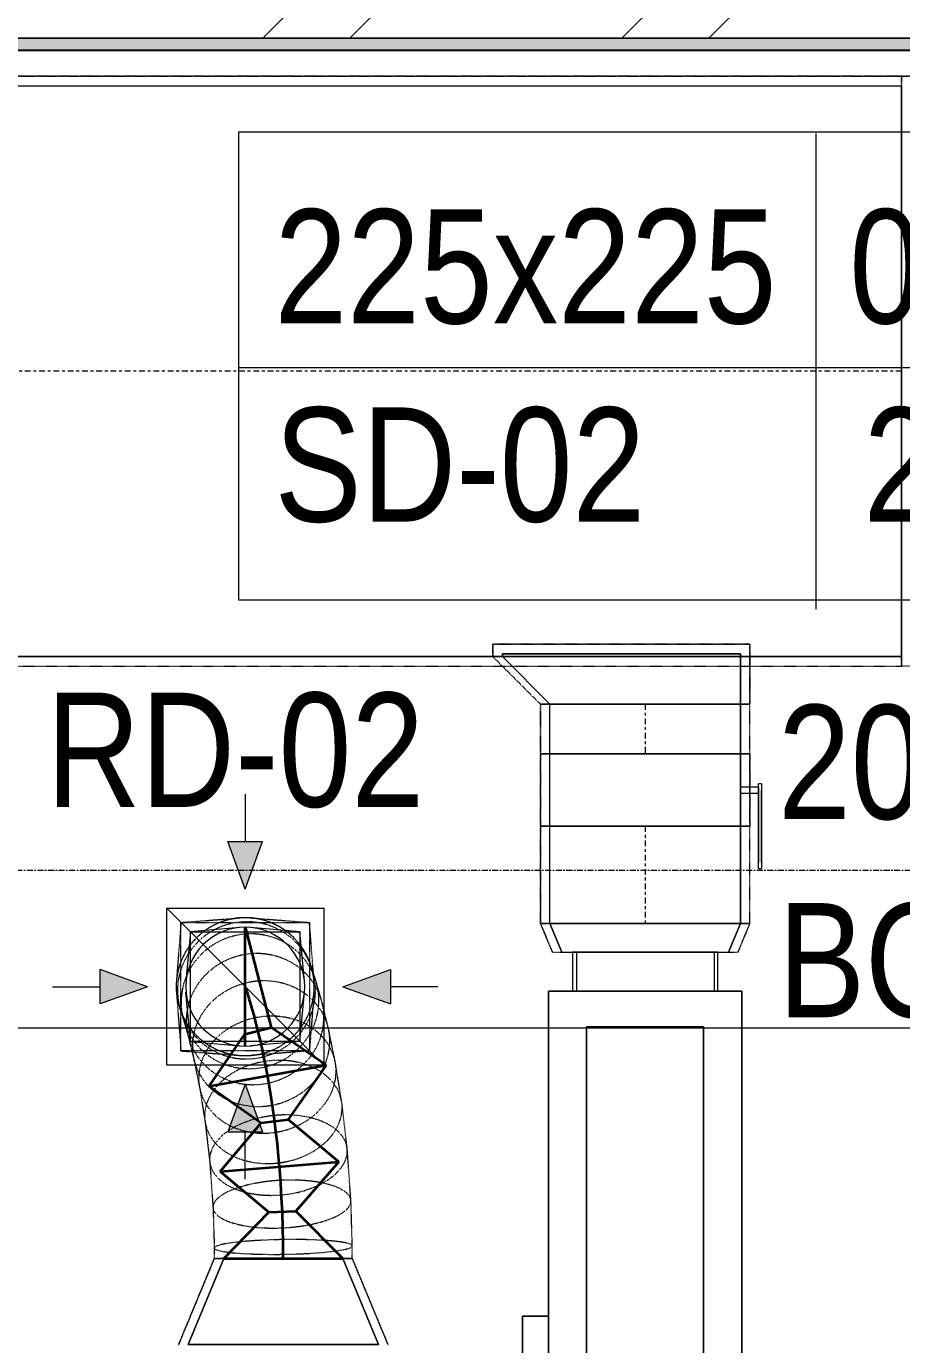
# Model space of a CAD drawing. Header units: inches. Extents: x -83664 to 20107, y -47222 to 19398.
# Drawn here: x -25757 to -23918, y -28761 to -25990 of the extents above; entities that cross this region are included whole.
import ezdxf

# ---------------------------------------------------------------- set-up
doc = ezdxf.new("R2010")
doc.units = ezdxf.units.IN
doc.header["$MEASUREMENT"] = 0
for name, pattern in [('Center', [29.999999, 12, -6, 6, -6]), ('Grid Line', [22.225, 12.7, -3.175, 3.175, -3.175]), ('Hidden 0_50', [1.0584, 0.5292, -0.5292])]:
    doc.linetypes.add(name, pattern=pattern)
for name, color, linetype, lineweight, true_color in [('A-DETL', 7, 'Continuous', 18, 0x00a600), ('M-HVAC-DUCT', 7, 'Continuous', 9, 0xffe97f), ('M-HVAC-DUCT-PATT', 7, 'Continuous', 35, 0x007f00)]:
    doc.layers.add(name, color=color, linetype=linetype, lineweight=lineweight, true_color=true_color)
for name, color, linetype, lineweight in [('A-DETL-GENF', 7, 'Continuous', 9), ('A-WALL', 7, 'Continuous', 9), ('A-WALL-PATT', 7, 'Continuous', 25), ('G-ANNO-TEXT', 7, 'Continuous', 9), ('M-EQPM', 7, 'Continuous', 18), ('M-HVAC-CDFF', 7, 'Continuous', 9), ('M-HVAC-DUCT-CNTR', 7, 'Center', 9), ('M-HVAC-DUCT-IDEN', 7, 'Continuous', 18), ('S-GRID', 7, 'Continuous', 9)]:
    doc.layers.add(name, color=color, linetype=linetype, lineweight=lineweight)
doc.styles.add('Arial Narrow_21', font='ARIALN.TTF', dxfattribs={"height": 240})
pattern_1 = [(0, (0, 0), (1219.2, 304.8), [50.292, -864.108, 50.292, -864.108, -4876.8]), (0, (0, 0), (1219.2, 304.8), [-1828.8, 50.292, -1778.508, 50.292, -864.108, -2133.6]), (0, (0, 0), (1219.2, 304.8), [-4572, 50.292, -559.308, 50.292, -1473.708]), (120, (457.2, 152.4), (-873.56454, 903.45817), [50.292, -864.108, 50.292, -864.108, -4876.8]), (120, (457.2, 152.4), (-873.56454, 903.45817), [-1828.8, 50.292, -1778.508, 50.292, -864.108, -2133.6]), (120, (457.2, 152.4), (-873.56454, 903.45817), [-4572, 50.292, -559.308, 50.292, -1473.708]), (240, (609.6, 762), (-345.63546, -1208.25817), [50.292, -864.108, 50.292, -864.108, -4876.8]), (240, (609.6, 762), (-345.63546, -1208.25817), [-1828.8, 50.292, -1778.508, 50.292, -864.108, -2133.6]), (240, (609.6, 762), (-345.63546, -1208.25817), [-4572, 50.292, -559.308, 50.292, -1473.708])]
pattern_2 = [(45, (0, 0), (-377.1708, 377.1708), []), (45, (0, 571.5), (-377.1708, 377.1708), [])]

# ---------------------------------------------------------------- blocks, each defined once
blk = doc.blocks.new('M_Rectangular Tap - Beveled - Standard-7486513-FIRST FLOOR AC CONDITIONING LAYOUT - PART A')
at = {"layer": 'M-HVAC-DUCT', "color": 6, "true_color": 0xff00ff}
for p, q in [((0, 300), (-6.096, 300)), ((-6.096, -200), (-6.096, 300)), ((-6.096, 300), (-6.096, -200)), ((-6.096, 300), (0, 300)), ((100, 200), (0, 300)), ((100, 200), (0, 300)), ((100, 200), (100, -200)), ((100, -200), (100, 200)), ((-6.096, -200), (100, -200)), ((100, -200), (-6.096, -200))]:
    blk.add_line(p, q, dxfattribs=at)
blk = doc.blocks.new('GCE-AT-Return Air Rectangular Diffuser - 230x230-7597546-FIRST FLOOR AC CONDITIONING LAYOUT - PART A')
at = {"layer": 'A-DETL-GENF', "true_color": 0xff00ff}
for points in [[(0, 205), (36.4, 305), (-36.4, 305)], [(-305, -36.4), (-205, 0), (-305, 36.4)], [(305, -36.4), (305, 36.4), (205, 0)], [(36.4, -305), (0, -205), (-36.4, -305)]]:
    blk.add_hatch(color=6, dxfattribs=at).paths.add_polyline_path(points)
at = {"layer": 'A-DETL-GENF', "color": 6, "true_color": 0xff00ff}
for p, q in [((0, 405), (0, 305)), ((0, 205), (-36.4, 305)), ((-36.4, 305), (36.4, 305)), ((0, 205), (36.4, 305)), ((-165, 165), (165, 165)), ((-165, -165), (-165, 165)), ((-165, 165), (165, -165)), ((165, 165), (165, -165)), ((-205, 0), (-305, 36.4)), ((-305, -36.4), (-305, 36.4)), ((205, 0), (305, 36.4)), ((305, 36.4), (305, -36.4)), ((405, 0), (305, 0)), ((-405, 0), (-305, 0)), ((-205, 0), (-305, -36.4)), ((205, 0), (305, -36.4)), ((165, -165), (-165, -165)), ((0, -205), (-36.4, -305)), ((0, -205), (36.4, -305)), ((-36.4, -305), (36.4, -305)), ((0, -405), (0, -305))]:
    blk.add_line(p, q, dxfattribs=at)
blk = doc.blocks.new('M_Rectangular to Round Transition - Angle - 45 Degree-7443717-FIRST FLOOR AC CONDITIONING LAYOUT - PART A')
at = {"layer": 'M-HVAC-DUCT', "color": 6, "true_color": 0xff00ff}
for p, q in [((0, 200), (181.1, 125)), ((181.1, 125), (0, 200)), ((0, 200), (0, -200)), ((0, -200), (0, 200)), ((181.1, 0), (181.1, 125)), ((181.1, 0), (181.1, 125)), ((181.1, -125), (181.1, 0)), ((181.1, -125), (181.1, 0)), ((0, -200), (181.1, -125)), ((181.1, -125), (0, -200))]:
    blk.add_line(p, q, dxfattribs=at)
blk = doc.blocks.new('M_Rectangular to Round Transition - Angle - 45 Degree-7699471-FIRST FLOOR AC CONDITIONING LAYOUT - PART A')
at = {"layer": 'M-HVAC-DUCT', "color": 6, "true_color": 0xff00ff}
for p, q in [((126044.4, 70478.8), (126034.9, 70375.2)), ((126148, 70488.3), (126044.4, 70478.8)), ((126044.4, 70478.8), (126274.4, 70478.8)), ((126044.4, 70248.8), (126044.4, 70478.8)), ((126274.4, 70478.8), (126170.7, 70488.3)), ((126283.8, 70375.2), (126274.4, 70478.8)), ((126274.4, 70478.8), (126274.4, 70248.8)), ((126044.4, 70248.8), (126034.9, 70352.4)), ((126274.4, 70248.8), (126283.8, 70352.4)), ((126044.4, 70248.8), (126148, 70239.3)), ((126274.4, 70248.8), (126044.4, 70248.8)), ((126274.4, 70248.8), (126170.7, 70239.3))]:
    blk.add_line(p, q, dxfattribs=at)
for start, end in [(90, 180), (0, 90), (180, 270), (270, 0)]:
    blk.add_arc((126159.4, 70363.8), 125, start, end, dxfattribs=at)
blk = doc.blocks.new('CAV - CAV-33-9301347-FIRST FLOOR AC CONDITIONING LAYOUT - PART A')
at = {"layer": 'M-EQPM', "color": 6, "true_color": 0xff00ff}
for p, q in [((-183.8, 257.7), (-403.8, 257.7)), ((-403.8, 257.7), (-183.8, 257.7)), ((-403.8, 257.7), (-403.8, 203)), ((-403.8, 257.7), (-403.8, 203)), ((-183.8, 203), (-183.8, 257.7)), ((-183.8, 257.7), (-183.8, 203)), ((500, 203), (-500, 203)), ((-500, 203), (-500, -203)), ((-500, -203), (-500, 203)), ((-500, 203), (500, 203)), ((-183.8, 203), (-403.8, 203)), ((-403.8, 203), (-183.8, 203)), ((500, -203), (500, 203)), ((500, 203), (500, -203)), ((-500, 152.5), (-581.8, 152.5)), ((-581.8, 152.5), (-581.8, -152.5)), ((-581.8, 152.5), (-581.8, -152.5)), ((-500, 144.2), (-581.8, 144.2)), ((-581.8, -145.8), (-581.8, 144.2)), ((-581.8, -145.8), (-581.8, 144.2)), ((-500, -152.5), (-500, 152.5)), ((-500, -152.5), (-500, 152.5)), ((-500, 144.2), (-500, -145.8)), ((-500, 144.2), (-500, -145.8)), ((581.8, 152.5), (500, 152.5)), ((500, 152.5), (500, -152.5)), ((500, 152.5), (500, -152.5)), ((581.8, 144.2), (500, 144.2)), ((500, -145.8), (500, 144.2)), ((500, -145.8), (500, 144.2)), ((581.8, -152.5), (581.8, 152.5)), ((581.8, -152.5), (581.8, 152.5)), ((581.8, 144.2), (581.8, -145.8)), ((581.8, 144.2), (581.8, -145.8)), ((-425, -122.8), (-425, 123.3)), ((-425, 123.3), (425, 123.3)), ((425, 123.3), (-425, 123.3)), ((-425, 123.3), (-425, -122.8)), ((425, 123.3), (425, -122.8)), ((425, -122.8), (425, 123.3)), ((425, -122.8), (-425, -122.8)), ((-425, -122.8), (425, -122.8)), ((-581.8, -145.8), (-500, -145.8)), ((-581.8, -152.5), (-500, -152.5)), ((500, -145.8), (581.8, -145.8)), ((500, -152.5), (581.8, -152.5)), ((-500, -203), (500, -203)), ((500, -203), (-500, -203))]:
    blk.add_line(p, q, dxfattribs=at)
blk = doc.blocks.new('M_Rectangular to Round Transition - Angle - 45 Degree-8295215-FIRST FLOOR AC CONDITIONING LAYOUT - PART A')
at = {"layer": 'M-HVAC-DUCT', "color": 6, "true_color": 0xff00ff}
for p, q in [((0, 200), (60.4, 175)), ((60.4, 175), (0, 200)), ((0, 200), (0, -200)), ((0, -200), (0, 200)), ((60.4, 0), (60.4, 175)), ((60.4, 0), (60.4, 175)), ((60.4, -175), (60.4, 0)), ((60.4, -175), (60.4, 0)), ((0, -200), (60.4, -175)), ((60.4, -175), (0, -200))]:
    blk.add_line(p, q, dxfattribs=at)
blk = doc.blocks.new('TEMW-ME-DMP-Volume Control Damper - Standard-7486515-FIRST FLOOR AC CONDITIONING LAYOUT - PART A')
at = {"layer": 'M-HVAC-DUCT', "color": 6, "true_color": 0xff00ff}
for p, q in [((-165.1, 238.1), (-165.1, 244.45)), ((-152.4, 244.45), (-165.1, 244.45)), ((-165.1, 238.1), (-152.4, 238.1)), ((0, 244.45), (-152.4, 244.45)), ((-152.4, 244.45), (0, 244.45)), ((0, 238.1), (-152.4, 238.1)), ((-152.4, 238.1), (0, 238.1)), ((-6.35, 200), (-6.35, 238.1)), ((6.35, 238.1), (-6.35, 238.1)), ((6.35, 238.1), (-6.35, 238.1)), ((12.7, 244.45), (0, 244.45)), ((0, 238.1), (12.7, 238.1)), ((6.35, 238.1), (6.35, 200)), ((12.7, 244.45), (12.7, 238.1)), ((-76.2, 200), (-76.2, -200)), ((-76.2, -200), (-76.2, 200)), ((76.2, 200), (-76.2, 200)), ((-76.2, 200), (76.2, 200)), ((-76.2, 200), (76.2, 200)), ((-6.35, 200), (6.35, 200)), ((-6.35, 200), (6.35, 200)), ((76.2, 200), (76.2, -200)), ((76.2, -200), (76.2, 200)), ((-76.2, -200), (76.2, -200)), ((-76.2, -200), (76.2, -200)), ((-76.2, -200), (76.2, -200))]:
    blk.add_line(p, q, dxfattribs=at)
blk = doc.blocks.new('TEMW-SMBZ-HO-BM-HVAC-00002_rvt-1-FIRST FLOOR AC CONDITIONING LAYOUT - PART A')
at = {"layer": 'M-HVAC-DUCT', "color": 6, "linetype": 'Hidden 0_50', "true_color": 0xff00ff}
for p, q in [((127538.5, 72277.7), (124159.4, 72277.7)), ((124159.4, 72277.7), (127538.5, 72277.7)), ((127913.5, 72277.7), (127538.5, 72277.7)), ((127538.5, 72277.7), (127913.5, 72277.7)), ((127538.5, 72277.7), (127538.5, 71037.7)), ((127538.5, 71037.7), (127538.5, 72277.7)), ((127538.5, 72277.7), (127538.5, 71037.7)), ((127538.5, 71037.7), (127538.5, 72277.7)), ((126679.7, 71057.7), (126679.7, 71083.8)), ((126679.7, 71083.8), (127219.7, 71083.8)), ((127219.7, 71083.8), (126679.7, 71083.8)), ((126679.7, 71083.8), (126679.7, 71057.7)), ((127219.7, 71083.8), (127219.7, 70957.7)), ((127219.7, 70957.7), (127219.7, 71083.8)), ((124159.4, 71037.7), (127538.5, 71037.7)), ((124159.4, 71037.7), (127538.5, 71037.7)), ((126779.7, 70957.7), (126679.7, 71057.7)), ((126679.7, 71057.7), (126779.7, 70957.7)), ((127913.5, 71037.7), (127538.5, 71037.7)), ((127913.5, 71037.7), (127538.5, 71037.7)), ((127219.7, 70957.7), (126779.7, 70957.7)), ((126779.7, 70957.7), (127219.7, 70957.7)), ((126779.7, 70957.7), (127219.7, 70957.7)), ((127219.7, 70957.7), (126779.7, 70957.7)), ((126779.7, 70957.7), (126779.7, 70853.4)), ((126779.7, 70853.4), (126779.7, 70957.7)), ((127219.7, 70853.4), (127219.7, 70957.7)), ((127219.7, 70853.4), (127219.7, 70957.7)), ((127219.7, 70853.4), (126779.7, 70853.4)), ((126779.7, 70853.4), (126779.7, 70701)), ((126779.7, 70701), (126779.7, 70853.4)), ((126779.7, 70853.4), (127219.7, 70853.4)), ((126779.7, 70853.4), (127219.7, 70853.4)), ((127219.7, 70853.4), (126779.7, 70853.4)), ((127219.7, 70701), (127219.7, 70853.4)), ((127219.7, 70853.4), (127219.7, 70701)), ((126779.7, 70701), (127219.7, 70701)), ((127219.7, 70701), (126779.7, 70701)), ((126779.7, 70701), (126779.7, 70496.8)), ((126779.7, 70496.8), (126779.7, 70701)), ((126779.7, 70701), (127219.7, 70701)), ((127219.7, 70701), (126779.7, 70701)), ((127219.7, 70496.8), (127219.7, 70701)), ((127219.7, 70496.8), (127219.7, 70701)), ((126024.4, 70498.8), (126148.2, 70508.3)), ((126170.5, 70508.3), (126294.4, 70498.8)), ((126024.4, 70498.8), (126014.8, 70374.9)), ((126024.4, 70228.8), (126024.4, 70498.8)), ((126024.4, 70498.8), (126294.4, 70498.8)), ((126303.9, 70374.9), (126294.4, 70498.8)), ((126294.4, 70498.8), (126294.4, 70228.8)), ((126779.7, 70496.8), (127219.7, 70496.8)), ((127219.7, 70496.8), (126779.7, 70496.8)), ((126779.7, 70496.8), (126804.7, 70436.5)), ((126804.7, 70436.5), (126779.7, 70496.8)), ((126779.7, 70496.8), (127219.7, 70496.8)), ((127219.7, 70496.8), (126779.7, 70496.8)), ((127219.7, 70496.8), (127194.7, 70436.5)), ((127194.7, 70436.5), (127219.7, 70496.8)), ((126804.7, 70436.5), (126999.7, 70436.5)), ((126804.7, 70436.5), (126999.7, 70436.5)), ((126999.7, 70436.5), (127194.7, 70436.5)), ((126999.7, 70436.5), (127194.7, 70436.5)), ((126298.8, 70404.4), (126296, 70412.2)), ((126307.5, 70377.4), (126300.1, 70400.4)), ((126319.7, 70334.9), (126308.9, 70372.8)), ((126014.8, 70352.6), (126024.4, 70228.8)), ((126303.9, 70352.6), (126294.4, 70228.8)), ((126022.7, 70315.4), (126025.4, 70307.6)), ((126024, 70311.7), (126031.4, 70288.9)), ((126333.7, 70277.9), (126320.9, 70330.3)), ((126030, 70293.4), (126040.5, 70256.3)), ((126039.3, 70260.9), (126051.7, 70210.1)), ((126348.2, 70206.9), (126334.7, 70273.4)), ((126024.4, 70228.8), (126148.2, 70219.2)), ((126294.4, 70228.8), (126024.4, 70228.8)), ((126294.4, 70228.8), (126170.5, 70219.2)), ((126050.7, 70214.6), (126063.7, 70150.7)), ((126362, 70122.2), (126349, 70202.7)), ((126063, 70154.8), (126075.2, 70078.8)), ((126373.5, 70024.3), (126362.5, 70118.8)), ((126074.8, 70082.2), (126085, 69994.9)), ((126381.4, 69914.5), (126373.7, 70022.2)), ((126084.8, 69997.1), (126091.8, 69899)), ((126091.8, 69899.7), (126094.4, 69814.4)), ((126384.3, 69818.9), (126381.5, 69913.8)), ((126094.4, 69814.5), (126094.4, 69792.3)), ((126384.3, 69792.3), (126384.3, 69818.8)), ((126019.4, 69611.3), (126094.4, 69792.3)), ((126094.4, 69792.3), (126019.4, 69611.3)), ((126094.4, 69792.3), (126384.3, 69792.3)), ((126094.4, 69792.3), (126384.3, 69792.3)), ((126239.4, 69792.3), (126094.4, 69792.3)), ((126239.4, 69792.3), (126094.4, 69792.3)), ((126384.3, 69792.3), (126239.4, 69792.3)), ((126384.3, 69792.3), (126239.4, 69792.3)), ((126459.4, 69611.3), (126384.3, 69792.3)), ((126384.3, 69792.3), (126459.4, 69611.3))]:
    blk.add_line(p, q, dxfattribs=at)
at = {"layer": 'M-HVAC-DUCT', "color": 6, "true_color": 0xff00ff}
for p, q in [((124159.4, 72257.7), (127538.5, 72257.7)), ((124159.4, 72257.7), (127538.5, 72257.7)), ((127538.5, 71057.7), (127538.5, 72257.7)), ((127538.5, 72257.7), (127538.5, 71057.7)), ((126699.7, 71057.7), (126699.7, 71063.8)), ((126699.7, 71063.8), (127199.7, 71063.8)), ((127199.7, 71063.8), (126699.7, 71063.8)), ((126699.7, 71063.8), (126699.7, 71057.7)), ((127199.7, 71063.8), (127199.7, 71057.7)), ((127199.7, 71057.7), (127199.7, 71063.8)), ((127538.5, 71057.7), (124159.4, 71057.7)), ((124159.4, 71057.7), (127538.5, 71057.7)), ((126699.7, 71057.7), (127199.7, 71057.7)), ((126699.7, 71057.7), (127199.7, 71057.7)), ((127199.7, 70957.7), (126799.7, 70957.7)), ((126799.7, 70957.7), (127199.7, 70957.7)), ((126799.7, 70853.4), (126799.7, 70957.7)), ((126799.7, 70853.4), (126799.7, 70957.7)), ((127199.7, 70957.7), (127199.7, 70853.4)), ((127199.7, 70853.4), (127199.7, 70957.7)), ((127199.7, 70853.4), (126799.7, 70853.4)), ((126799.7, 70853.4), (127199.7, 70853.4)), ((127199.7, 70701), (126799.7, 70701)), ((126799.7, 70701), (127199.7, 70701)), ((126799.7, 70496.8), (126799.7, 70701)), ((126799.7, 70496.8), (126799.7, 70701)), ((127199.7, 70701), (127199.7, 70496.8)), ((127199.7, 70496.8), (127199.7, 70701)), ((127199.7, 70496.8), (126799.7, 70496.8)), ((126799.7, 70496.8), (127199.7, 70496.8))]:
    blk.add_line(p, q, dxfattribs=at)
at = {"layer": 'M-HVAC-DUCT', "color": 6, "linetype": 'Hidden 0_50', "true_color": 0xff00ff}
for start, end in [(5.5761, 185.5761), (90, 180), (0, 90), (185.5761, 5.5761), (180, 270), (270, 0)]:
    blk.add_arc((126159.4, 70363.8), 145, start, end, dxfattribs=at)
for points in [[(126303.7, 70377.9), (126302.4, 70390.5), (126296.7, 70415.3), (126278.6, 70449.1), (126252.5, 70477.1), (126220, 70497.3), (126183.4, 70508.5), (126145.1, 70509.7), (126107.8, 70501.1), (126074, 70483.1), (126046.1, 70456.9), (126025.8, 70424.4), (126014.7, 70387.8), (126013.8, 70362.3), (126015, 70349.7)], [(126306.3, 70370.3), (126305.1, 70382.8), (126299.4, 70407.5), (126281.5, 70441.1), (126255.4, 70468.9), (126223, 70488.9), (126186.4, 70499.9), (126148.1, 70501.2), (126110.9, 70492.5), (126077.1, 70474.5), (126049.1, 70448.4), (126028.8, 70416.1), (126017.5, 70379.6), (126016.6, 70354.3), (126017.8, 70341.8)], [(126313.6, 70347.8), (126312.4, 70360.1), (126306.9, 70384.4), (126289.1, 70417.3), (126263.2, 70444.5), (126231, 70464), (126194.5, 70474.7), (126156.3, 70475.7), (126119, 70467), (126085.2, 70449.2), (126057.1, 70423.5), (126036.6, 70391.6), (126025.2, 70355.7), (126024.2, 70330.8), (126025.3, 70318.5)], [(126324.1, 70310.6), (126323.1, 70322.6), (126317.7, 70346.1), (126300.3, 70378.1), (126274.6, 70404.4), (126242.5, 70423.2), (126206.2, 70433.4), (126168.1, 70434.2), (126130.8, 70425.6), (126096.9, 70408.1), (126068.6, 70382.9), (126047.9, 70351.8), (126036.3, 70316.8), (126035, 70292.6), (126036.1, 70280.6)], [(126015, 70349.7), (126016.3, 70337.1), (126022, 70312.2), (126040.1, 70278.4), (126066.2, 70250.5), (126098.7, 70230.2), (126135.3, 70219.1), (126173.6, 70217.8), (126210.9, 70226.5), (126244.7, 70244.5), (126272.6, 70270.6), (126292.9, 70303.1), (126304, 70339.8), (126304.9, 70365.3), (126303.7, 70377.9)], [(126017.8, 70341.8), (126019, 70329.2), (126024.8, 70304.5), (126042.7, 70271), (126068.8, 70243.2), (126101.2, 70223.1), (126137.8, 70212.1), (126176, 70210.9), (126213.3, 70219.6), (126247.1, 70237.6), (126275.1, 70263.6), (126295.4, 70296), (126306.6, 70332.4), (126307.5, 70357.8), (126306.3, 70370.3)], [(126336.7, 70259.1), (126335.8, 70270.5), (126330.7, 70293.1), (126313.6, 70323.6), (126288.2, 70348.6), (126256.4, 70366.5), (126220.2, 70376.1), (126182.2, 70376.7), (126144.8, 70368.2), (126110.7, 70351.3), (126082.2, 70327), (126061.3, 70297.1), (126049.3, 70263.6), (126047.8, 70240.4), (126048.7, 70228.9)], [(126025.3, 70318.5), (126026.5, 70306.2), (126032, 70281.9), (126049.8, 70249), (126075.7, 70221.8), (126107.9, 70202.2), (126144.4, 70191.6), (126182.6, 70190.5), (126219.9, 70199.2), (126253.7, 70217.1), (126281.8, 70242.8), (126302.3, 70274.7), (126313.7, 70310.6), (126314.7, 70335.5), (126313.6, 70347.8)], [(126036.1, 70280.6), (126037.1, 70268.7), (126042.5, 70245.1), (126059.9, 70213.2), (126085.6, 70186.9), (126117.6, 70168), (126154, 70157.8), (126192.1, 70157), (126229.4, 70165.7), (126263.3, 70183.2), (126291.6, 70208.3), (126312.3, 70239.5), (126323.9, 70274.4), (126325.2, 70298.7), (126324.1, 70310.6)], [(126350.1, 70193.5), (126349.3, 70204.2), (126344.5, 70225.2), (126327.8, 70253.5), (126302.9, 70276.7), (126271.3, 70293.2), (126235.3, 70302), (126197.3, 70302.3), (126159.9, 70294.2), (126125.6, 70278.3), (126096.8, 70255.6), (126075.4, 70227.6), (126063, 70196.3), (126061.2, 70174.7), (126061.9, 70164)], [(126048.7, 70228.9), (126049.6, 70217.4), (126054.7, 70194.9), (126071.8, 70164.4), (126097.2, 70139.4), (126129, 70121.5), (126165.2, 70111.9), (126203.3, 70111.3), (126240.6, 70119.8), (126274.7, 70136.7), (126303.2, 70161), (126324.1, 70190.9), (126336.1, 70224.4), (126337.6, 70247.6), (126336.7, 70259.1)], [(126362.9, 70114.1), (126362.3, 70123.5), (126357.9, 70141.9), (126341.8, 70166.8), (126317.3, 70187.2), (126286.1, 70201.6), (126250.3, 70209.2), (126212.3, 70209.3), (126174.7, 70202), (126140.2, 70187.9), (126111, 70167.7), (126089.1, 70143), (126076, 70115.4), (126073.8, 70096.3), (126074.3, 70086.9)], [(126061.9, 70164), (126062.7, 70153.4), (126067.5, 70132.4), (126084.1, 70104.1), (126109.1, 70080.9), (126140.7, 70064.3), (126176.7, 70055.6), (126214.7, 70055.2), (126252.1, 70063.3), (126286.4, 70079.2), (126315.2, 70102), (126336.5, 70129.9), (126349, 70161.2), (126350.8, 70182.8), (126350.1, 70193.5)], [(126074.3, 70086.9), (126074.9, 70077.5), (126079.3, 70059), (126095.4, 70034.1), (126119.9, 70013.8), (126151.1, 69999.3), (126187, 69991.8), (126224.9, 69991.6), (126262.5, 69998.9), (126297, 70013.1), (126326.3, 70033.2), (126348.1, 70058), (126361.2, 70085.6), (126363.4, 70104.7), (126362.9, 70114.1)], [(126373.8, 70020.7), (126373.5, 70028), (126369.6, 70042.4), (126354.1, 70061.7), (126330.2, 70077.5), (126299.3, 70088.6), (126263.7, 70094.4), (126225.7, 70094.4), (126188, 70088.6), (126153.1, 70077.4), (126123.4, 70061.7), (126100.9, 70042.3), (126087.1, 70020.7), (126084.4, 70005.9), (126084.7, 69998.6)], [(126084.7, 69998.6), (126085, 69991.2), (126088.9, 69976.9), (126104.4, 69957.6), (126128.3, 69941.8), (126159.2, 69930.6), (126194.8, 69924.9), (126232.8, 69924.9), (126270.5, 69930.6), (126305.4, 69941.8), (126335.1, 69957.6), (126357.6, 69976.9), (126371.4, 69998.5), (126374.1, 70013.4), (126373.8, 70020.7)], [(126381.5, 69913.6), (126381.4, 69918), (126377.9, 69926.5), (126363, 69938), (126339.5, 69947.4), (126308.9, 69954), (126273.5, 69957.4), (126235.5, 69957.3), (126197.7, 69953.8), (126162.4, 69947.1), (126132.2, 69937.6), (126109.2, 69926), (126094.8, 69913.1), (126091.7, 69904.3), (126091.7, 69899.9)], [(126091.7, 69899.9), (126091.8, 69895.5), (126095.4, 69887), (126110.2, 69875.5), (126133.8, 69866.1), (126164.3, 69859.5), (126199.7, 69856.1), (126237.7, 69856.2), (126275.6, 69859.7), (126310.8, 69866.4), (126341, 69875.9), (126364, 69887.5), (126378.4, 69900.4), (126381.6, 69909.2), (126381.5, 69913.6)], [(126384.3, 69818.8), (126384.3, 69820.2), (126381, 69822.8), (126366.4, 69826.4), (126343.1, 69829.3), (126312.7, 69831.3), (126277.3, 69832.3), (126239.4, 69832.3), (126201.4, 69831.2), (126166, 69829.1), (126135.6, 69826.1), (126112.3, 69822.6), (126097.7, 69818.5), (126094.4, 69815.8), (126094.4, 69814.5)], [(126094.4, 69814.5), (126094.4, 69813.1), (126097.7, 69810.5), (126112.3, 69806.9), (126135.6, 69804), (126166, 69802), (126201.4, 69801), (126239.4, 69801), (126277.3, 69802.1), (126312.7, 69804.2), (126343.1, 69807.1), (126366.4, 69810.7), (126381, 69814.7), (126384.3, 69817.4), (126384.3, 69818.8)]]:
    blk.add_open_spline(points, degree=3, dxfattribs=at)
at = {"layer": 'M-HVAC-DUCT-CNTR', "color": 6, "true_color": 0xff00ff}
for p, q in [((127538.5, 71657.7), (124159.4, 71657.7)), ((126999.7, 70957.7), (126999.7, 70853.4)), ((126999.7, 70701), (126999.7, 70496.8))]:
    blk.add_line(p, q, dxfattribs=at)
at = {"layer": 'M-HVAC-DUCT-CNTR', "color": 6, "linetype": 'Continuous', "lineweight": 35, "true_color": 0xff00ff}
blk.add_open_spline([(126239.4, 69792.3), (126239.4, 70152.3), (126159.4, 70363.8), (126159.4, 70363.8)], degree=3, dxfattribs=at)
at = {"layer": 'M-HVAC-DUCT-PATT', "color": 6, "true_color": 0xff00ff}
for p, q in [((126159.4, 70238.8), (126159.4, 70488.8)), ((126159.4, 70488.8), (126214, 70277.9)), ((126083.4, 70154.3), (126158.7, 70264.3)), ((126158.7, 70264.3), (126214, 70277.9)), ((126159.4, 70238.8), (126158.7, 70264.3)), ((126329.4, 70199.1), (126214, 70277.9)), ((126083.4, 70154.3), (126329.4, 70199.1)), ((126083.4, 70154.3), (126329.4, 70199.1)), ((126329.4, 70199.1), (126249.4, 70084.9)), ((126083.4, 70154.3), (126193, 70077.6)), ((126106.9, 69975), (126193, 70077.6)), ((126193, 70077.6), (126249.4, 70084.9)), ((126356, 69995.8), (126249.4, 70084.9)), ((126106.9, 69975), (126356, 69995.8)), ((126106.9, 69975), (126356, 69995.8)), ((126356, 69995.8), (126265.8, 69892.1)), ((126106.9, 69975), (126209, 69889.6)), ((126114.4, 69792.3), (126209, 69889.6)), ((126209, 69889.6), (126265.8, 69892.1)), ((126364.4, 69792.3), (126265.8, 69892.1)), ((126114.4, 69792.3), (126364.4, 69792.3)), ((126114.4, 69792.3), (126364.4, 69792.3))]:
    blk.add_line(p, q, dxfattribs=at)
at = {"layer": 'M-EQPM', "color": 6, "linetype": 'Hidden 0_50', "lineweight": 9, "true_color": 0xff00ff, "rotation": 89.9999999999999}
blk.add_blockref('CAV - CAV-33-9301347-FIRST FLOOR AC CONDITIONING LAYOUT - PART A', (126999.7, 69854.7), dxfattribs=at)
at = {"layer": 'M-HVAC-CDFF', "color": 6, "linetype": 'Hidden 0_50', "lineweight": 9, "true_color": 0xff00ff}
blk.add_blockref('GCE-AT-Return Air Rectangular Diffuser - 230x230-7597546-FIRST FLOOR AC CONDITIONING LAYOUT - PART A', (126159.4, 70363.8), dxfattribs=at)
at = {"layer": 'M-HVAC-DUCT', "color": 6, "linetype": 'Hidden 0_50', "lineweight": 9, "true_color": 0xff00ff, "extrusion": (0, 0, -1)}
for name, p, rotation in [('M_Rectangular Tap - Beveled - Standard-7486513-FIRST FLOOR AC CONDITIONING LAYOUT - PART A', (-126999.7, 71057.7), 270), ('TEMW-ME-DMP-Volume Control Damper - Standard-7486515-FIRST FLOOR AC CONDITIONING LAYOUT - PART A', (-126999.7, 70777.2), 90)]:
    blk.add_blockref(name, p, dxfattribs=dict(at, rotation=rotation))
at = {"layer": 'M-HVAC-DUCT', "color": 6, "linetype": 'Hidden 0_50', "lineweight": 9, "true_color": 0xff00ff}
blk.add_blockref('M_Rectangular to Round Transition - Angle - 45 Degree-7699471-FIRST FLOOR AC CONDITIONING LAYOUT - PART A', (0, 0), dxfattribs=at)
for name, p, rotation in [('M_Rectangular to Round Transition - Angle - 45 Degree-8295215-FIRST FLOOR AC CONDITIONING LAYOUT - PART A', (126999.7, 70496.8), 270), ('M_Rectangular to Round Transition - Angle - 45 Degree-7443717-FIRST FLOOR AC CONDITIONING LAYOUT - PART A', (126239.4, 69611.3), 90)]:
    blk.add_blockref(name, p, dxfattribs=dict(at, rotation=rotation))
blk = doc.blocks.new('TEMW-SMBZ-HO-BM-HVAC-00002_rvt-2-FIRST FLOOR AC CONDITIONING LAYOUT - PART A')
at = {"layer": 'M-HVAC-DUCT', "color": 6, "linetype": 'Hidden 0_50', "true_color": 0xff00ff}
for p, q in [((127538.5, 72277.7), (124159.4, 72277.7)), ((124159.4, 72277.7), (127538.5, 72277.7)), ((127913.5, 72277.7), (127538.5, 72277.7)), ((127538.5, 72277.7), (127913.5, 72277.7)), ((127538.5, 72277.7), (127538.5, 71037.7)), ((127538.5, 71037.7), (127538.5, 72277.7)), ((127538.5, 72277.7), (127538.5, 71037.7)), ((127538.5, 71037.7), (127538.5, 72277.7)), ((126679.7, 71057.7), (126679.7, 71083.8)), ((126679.7, 71083.8), (127219.7, 71083.8)), ((127219.7, 71083.8), (126679.7, 71083.8)), ((126679.7, 71083.8), (126679.7, 71057.7)), ((127219.7, 71083.8), (127219.7, 70957.7)), ((127219.7, 70957.7), (127219.7, 71083.8)), ((124159.4, 71037.7), (127538.5, 71037.7)), ((124159.4, 71037.7), (127538.5, 71037.7)), ((126779.7, 70957.7), (126679.7, 71057.7)), ((126679.7, 71057.7), (126779.7, 70957.7)), ((127913.5, 71037.7), (127538.5, 71037.7)), ((127913.5, 71037.7), (127538.5, 71037.7)), ((127219.7, 70957.7), (126779.7, 70957.7)), ((126779.7, 70957.7), (127219.7, 70957.7)), ((126779.7, 70957.7), (127219.7, 70957.7)), ((127219.7, 70957.7), (126779.7, 70957.7)), ((126779.7, 70957.7), (126779.7, 70853.4)), ((126779.7, 70853.4), (126779.7, 70957.7)), ((127219.7, 70853.4), (127219.7, 70957.7)), ((127219.7, 70853.4), (127219.7, 70957.7)), ((127219.7, 70853.4), (126779.7, 70853.4)), ((126779.7, 70853.4), (126779.7, 70701)), ((126779.7, 70701), (126779.7, 70853.4)), ((126779.7, 70853.4), (127219.7, 70853.4)), ((126779.7, 70853.4), (127219.7, 70853.4)), ((127219.7, 70853.4), (126779.7, 70853.4)), ((127219.7, 70701), (127219.7, 70853.4)), ((127219.7, 70853.4), (127219.7, 70701)), ((126779.7, 70701), (127219.7, 70701)), ((127219.7, 70701), (126779.7, 70701)), ((126779.7, 70701), (126779.7, 70496.8)), ((126779.7, 70496.8), (126779.7, 70701)), ((126779.7, 70701), (127219.7, 70701)), ((127219.7, 70701), (126779.7, 70701)), ((127219.7, 70496.8), (127219.7, 70701)), ((127219.7, 70496.8), (127219.7, 70701)), ((126024.4, 70498.8), (126148.2, 70508.3)), ((126170.5, 70508.3), (126294.4, 70498.8)), ((126024.4, 70498.8), (126014.8, 70374.9)), ((126024.4, 70228.8), (126024.4, 70498.8)), ((126024.4, 70498.8), (126294.4, 70498.8)), ((126303.9, 70374.9), (126294.4, 70498.8)), ((126294.4, 70498.8), (126294.4, 70228.8)), ((126779.7, 70496.8), (127219.7, 70496.8)), ((127219.7, 70496.8), (126779.7, 70496.8)), ((126779.7, 70496.8), (126804.7, 70436.5)), ((126804.7, 70436.5), (126779.7, 70496.8)), ((126779.7, 70496.8), (127219.7, 70496.8)), ((127219.7, 70496.8), (126779.7, 70496.8)), ((127219.7, 70496.8), (127194.7, 70436.5)), ((127194.7, 70436.5), (127219.7, 70496.8)), ((126804.7, 70436.5), (126999.7, 70436.5)), ((126804.7, 70436.5), (126999.7, 70436.5)), ((126999.7, 70436.5), (127194.7, 70436.5)), ((126999.7, 70436.5), (127194.7, 70436.5)), ((126298.8, 70404.4), (126296, 70412.2)), ((126307.5, 70377.4), (126300.1, 70400.4)), ((126319.7, 70334.9), (126308.9, 70372.8)), ((126014.8, 70352.6), (126024.4, 70228.8)), ((126303.9, 70352.6), (126294.4, 70228.8)), ((126022.7, 70315.4), (126025.4, 70307.6)), ((126024, 70311.7), (126031.4, 70288.9)), ((126333.7, 70277.9), (126320.9, 70330.3)), ((126030, 70293.4), (126040.5, 70256.3)), ((126039.3, 70260.9), (126051.7, 70210.1)), ((126348.2, 70206.9), (126334.7, 70273.4)), ((126024.4, 70228.8), (126148.2, 70219.2)), ((126294.4, 70228.8), (126024.4, 70228.8)), ((126294.4, 70228.8), (126170.5, 70219.2)), ((126050.7, 70214.6), (126063.7, 70150.7)), ((126362, 70122.2), (126349, 70202.7)), ((126063, 70154.8), (126075.2, 70078.8)), ((126373.5, 70024.3), (126362.5, 70118.8)), ((126074.8, 70082.2), (126085, 69994.9)), ((126381.4, 69914.5), (126373.7, 70022.2)), ((126084.8, 69997.1), (126091.8, 69899)), ((126091.8, 69899.7), (126094.4, 69814.4)), ((126384.3, 69818.9), (126381.5, 69913.8)), ((126094.4, 69814.5), (126094.4, 69792.3)), ((126384.3, 69792.3), (126384.3, 69818.8)), ((126019.4, 69611.3), (126094.4, 69792.3)), ((126094.4, 69792.3), (126019.4, 69611.3)), ((126094.4, 69792.3), (126384.3, 69792.3)), ((126094.4, 69792.3), (126384.3, 69792.3)), ((126239.4, 69792.3), (126094.4, 69792.3)), ((126239.4, 69792.3), (126094.4, 69792.3)), ((126384.3, 69792.3), (126239.4, 69792.3)), ((126384.3, 69792.3), (126239.4, 69792.3)), ((126459.4, 69611.3), (126384.3, 69792.3)), ((126384.3, 69792.3), (126459.4, 69611.3))]:
    blk.add_line(p, q, dxfattribs=at)
at = {"layer": 'M-HVAC-DUCT', "color": 6, "true_color": 0xff00ff}
for p, q in [((124159.4, 72257.7), (127538.5, 72257.7)), ((124159.4, 72257.7), (127538.5, 72257.7)), ((127538.5, 71057.7), (127538.5, 72257.7)), ((127538.5, 72257.7), (127538.5, 71057.7)), ((126699.7, 71057.7), (126699.7, 71063.8)), ((126699.7, 71063.8), (127199.7, 71063.8)), ((127199.7, 71063.8), (126699.7, 71063.8)), ((126699.7, 71063.8), (126699.7, 71057.7)), ((127199.7, 71063.8), (127199.7, 71057.7)), ((127199.7, 71057.7), (127199.7, 71063.8)), ((127538.5, 71057.7), (124159.4, 71057.7)), ((124159.4, 71057.7), (127538.5, 71057.7)), ((126699.7, 71057.7), (127199.7, 71057.7)), ((126699.7, 71057.7), (127199.7, 71057.7)), ((127199.7, 70957.7), (126799.7, 70957.7)), ((126799.7, 70957.7), (127199.7, 70957.7)), ((126799.7, 70853.4), (126799.7, 70957.7)), ((126799.7, 70853.4), (126799.7, 70957.7)), ((127199.7, 70957.7), (127199.7, 70853.4)), ((127199.7, 70853.4), (127199.7, 70957.7)), ((127199.7, 70853.4), (126799.7, 70853.4)), ((126799.7, 70853.4), (127199.7, 70853.4)), ((127199.7, 70701), (126799.7, 70701)), ((126799.7, 70701), (127199.7, 70701)), ((126799.7, 70496.8), (126799.7, 70701)), ((126799.7, 70496.8), (126799.7, 70701)), ((127199.7, 70701), (127199.7, 70496.8)), ((127199.7, 70496.8), (127199.7, 70701)), ((127199.7, 70496.8), (126799.7, 70496.8)), ((126799.7, 70496.8), (127199.7, 70496.8))]:
    blk.add_line(p, q, dxfattribs=at)
at = {"layer": 'M-HVAC-DUCT', "color": 6, "linetype": 'Hidden 0_50', "true_color": 0xff00ff}
for start, end in [(5.5761, 185.5761), (90, 180), (0, 90), (185.5761, 5.5761), (180, 270), (270, 0)]:
    blk.add_arc((126159.4, 70363.8), 145, start, end, dxfattribs=at)
for points in [[(126303.7, 70377.9), (126302.4, 70390.5), (126296.7, 70415.3), (126278.6, 70449.1), (126252.5, 70477.1), (126220, 70497.3), (126183.4, 70508.5), (126145.1, 70509.7), (126107.8, 70501.1), (126074, 70483.1), (126046.1, 70456.9), (126025.8, 70424.4), (126014.7, 70387.8), (126013.8, 70362.3), (126015, 70349.7)], [(126306.3, 70370.3), (126305.1, 70382.8), (126299.4, 70407.5), (126281.5, 70441.1), (126255.4, 70468.9), (126223, 70488.9), (126186.4, 70499.9), (126148.1, 70501.2), (126110.9, 70492.5), (126077.1, 70474.5), (126049.1, 70448.4), (126028.8, 70416.1), (126017.5, 70379.6), (126016.6, 70354.3), (126017.8, 70341.8)], [(126313.6, 70347.8), (126312.4, 70360.1), (126306.9, 70384.4), (126289.1, 70417.3), (126263.2, 70444.5), (126231, 70464), (126194.5, 70474.7), (126156.3, 70475.7), (126119, 70467), (126085.2, 70449.2), (126057.1, 70423.5), (126036.6, 70391.6), (126025.2, 70355.7), (126024.2, 70330.8), (126025.3, 70318.5)], [(126324.1, 70310.6), (126323.1, 70322.6), (126317.7, 70346.1), (126300.3, 70378.1), (126274.6, 70404.4), (126242.5, 70423.2), (126206.2, 70433.4), (126168.1, 70434.2), (126130.8, 70425.6), (126096.9, 70408.1), (126068.6, 70382.9), (126047.9, 70351.8), (126036.3, 70316.8), (126035, 70292.6), (126036.1, 70280.6)], [(126015, 70349.7), (126016.3, 70337.1), (126022, 70312.2), (126040.1, 70278.4), (126066.2, 70250.5), (126098.7, 70230.2), (126135.3, 70219.1), (126173.6, 70217.8), (126210.9, 70226.5), (126244.7, 70244.5), (126272.6, 70270.6), (126292.9, 70303.1), (126304, 70339.8), (126304.9, 70365.3), (126303.7, 70377.9)], [(126017.8, 70341.8), (126019, 70329.2), (126024.8, 70304.5), (126042.7, 70271), (126068.8, 70243.2), (126101.2, 70223.1), (126137.8, 70212.1), (126176, 70210.9), (126213.3, 70219.6), (126247.1, 70237.6), (126275.1, 70263.6), (126295.4, 70296), (126306.6, 70332.4), (126307.5, 70357.8), (126306.3, 70370.3)], [(126336.7, 70259.1), (126335.8, 70270.5), (126330.7, 70293.1), (126313.6, 70323.6), (126288.2, 70348.6), (126256.4, 70366.5), (126220.2, 70376.1), (126182.2, 70376.7), (126144.8, 70368.2), (126110.7, 70351.3), (126082.2, 70327), (126061.3, 70297.1), (126049.3, 70263.6), (126047.8, 70240.4), (126048.7, 70228.9)], [(126025.3, 70318.5), (126026.5, 70306.2), (126032, 70281.9), (126049.8, 70249), (126075.7, 70221.8), (126107.9, 70202.2), (126144.4, 70191.6), (126182.6, 70190.5), (126219.9, 70199.2), (126253.7, 70217.1), (126281.8, 70242.8), (126302.3, 70274.7), (126313.7, 70310.6), (126314.7, 70335.5), (126313.6, 70347.8)], [(126036.1, 70280.6), (126037.1, 70268.7), (126042.5, 70245.1), (126059.9, 70213.2), (126085.6, 70186.9), (126117.6, 70168), (126154, 70157.8), (126192.1, 70157), (126229.4, 70165.7), (126263.3, 70183.2), (126291.6, 70208.3), (126312.3, 70239.5), (126323.9, 70274.4), (126325.2, 70298.7), (126324.1, 70310.6)], [(126350.1, 70193.5), (126349.3, 70204.2), (126344.5, 70225.2), (126327.8, 70253.5), (126302.9, 70276.7), (126271.3, 70293.2), (126235.3, 70302), (126197.3, 70302.3), (126159.9, 70294.2), (126125.6, 70278.3), (126096.8, 70255.6), (126075.4, 70227.6), (126063, 70196.3), (126061.2, 70174.7), (126061.9, 70164)], [(126048.7, 70228.9), (126049.6, 70217.4), (126054.7, 70194.9), (126071.8, 70164.4), (126097.2, 70139.4), (126129, 70121.5), (126165.2, 70111.9), (126203.3, 70111.3), (126240.6, 70119.8), (126274.7, 70136.7), (126303.2, 70161), (126324.1, 70190.9), (126336.1, 70224.4), (126337.6, 70247.6), (126336.7, 70259.1)], [(126362.9, 70114.1), (126362.3, 70123.5), (126357.9, 70141.9), (126341.8, 70166.8), (126317.3, 70187.2), (126286.1, 70201.6), (126250.3, 70209.2), (126212.3, 70209.3), (126174.7, 70202), (126140.2, 70187.9), (126111, 70167.7), (126089.1, 70143), (126076, 70115.4), (126073.8, 70096.3), (126074.3, 70086.9)], [(126061.9, 70164), (126062.7, 70153.4), (126067.5, 70132.4), (126084.1, 70104.1), (126109.1, 70080.9), (126140.7, 70064.3), (126176.7, 70055.6), (126214.7, 70055.2), (126252.1, 70063.3), (126286.4, 70079.2), (126315.2, 70102), (126336.5, 70129.9), (126349, 70161.2), (126350.8, 70182.8), (126350.1, 70193.5)], [(126074.3, 70086.9), (126074.9, 70077.5), (126079.3, 70059), (126095.4, 70034.1), (126119.9, 70013.8), (126151.1, 69999.3), (126187, 69991.8), (126224.9, 69991.6), (126262.5, 69998.9), (126297, 70013.1), (126326.3, 70033.2), (126348.1, 70058), (126361.2, 70085.6), (126363.4, 70104.7), (126362.9, 70114.1)], [(126373.8, 70020.7), (126373.5, 70028), (126369.6, 70042.4), (126354.1, 70061.7), (126330.2, 70077.5), (126299.3, 70088.6), (126263.7, 70094.4), (126225.7, 70094.4), (126188, 70088.6), (126153.1, 70077.4), (126123.4, 70061.7), (126100.9, 70042.3), (126087.1, 70020.7), (126084.4, 70005.9), (126084.7, 69998.6)], [(126084.7, 69998.6), (126085, 69991.2), (126088.9, 69976.9), (126104.4, 69957.6), (126128.3, 69941.8), (126159.2, 69930.6), (126194.8, 69924.9), (126232.8, 69924.9), (126270.5, 69930.6), (126305.4, 69941.8), (126335.1, 69957.6), (126357.6, 69976.9), (126371.4, 69998.5), (126374.1, 70013.4), (126373.8, 70020.7)], [(126381.5, 69913.6), (126381.4, 69918), (126377.9, 69926.5), (126363, 69938), (126339.5, 69947.4), (126308.9, 69954), (126273.5, 69957.4), (126235.5, 69957.3), (126197.7, 69953.8), (126162.4, 69947.1), (126132.2, 69937.6), (126109.2, 69926), (126094.8, 69913.1), (126091.7, 69904.3), (126091.7, 69899.9)], [(126091.7, 69899.9), (126091.8, 69895.5), (126095.4, 69887), (126110.2, 69875.5), (126133.8, 69866.1), (126164.3, 69859.5), (126199.7, 69856.1), (126237.7, 69856.2), (126275.6, 69859.7), (126310.8, 69866.4), (126341, 69875.9), (126364, 69887.5), (126378.4, 69900.4), (126381.6, 69909.2), (126381.5, 69913.6)], [(126384.3, 69818.8), (126384.3, 69820.2), (126381, 69822.8), (126366.4, 69826.4), (126343.1, 69829.3), (126312.7, 69831.3), (126277.3, 69832.3), (126239.4, 69832.3), (126201.4, 69831.2), (126166, 69829.1), (126135.6, 69826.1), (126112.3, 69822.6), (126097.7, 69818.5), (126094.4, 69815.8), (126094.4, 69814.5)], [(126094.4, 69814.5), (126094.4, 69813.1), (126097.7, 69810.5), (126112.3, 69806.9), (126135.6, 69804), (126166, 69802), (126201.4, 69801), (126239.4, 69801), (126277.3, 69802.1), (126312.7, 69804.2), (126343.1, 69807.1), (126366.4, 69810.7), (126381, 69814.7), (126384.3, 69817.4), (126384.3, 69818.8)]]:
    blk.add_open_spline(points, degree=3, dxfattribs=at)
at = {"layer": 'M-HVAC-DUCT-CNTR', "color": 6, "true_color": 0xff00ff}
for p, q in [((127538.5, 71657.7), (124159.4, 71657.7)), ((126999.7, 70957.7), (126999.7, 70853.4)), ((126999.7, 70701), (126999.7, 70496.8))]:
    blk.add_line(p, q, dxfattribs=at)
at = {"layer": 'M-HVAC-DUCT-CNTR', "color": 6, "linetype": 'Continuous', "lineweight": 35, "true_color": 0xff00ff}
blk.add_open_spline([(126239.4, 69792.3), (126239.4, 70152.3), (126159.4, 70363.8), (126159.4, 70363.8)], degree=3, dxfattribs=at)
at = {"layer": 'M-HVAC-DUCT-PATT', "color": 6, "true_color": 0xff00ff}
for p, q in [((126159.4, 70238.8), (126159.4, 70488.8)), ((126159.4, 70488.8), (126214, 70277.9)), ((126083.4, 70154.3), (126158.7, 70264.3)), ((126158.7, 70264.3), (126214, 70277.9)), ((126159.4, 70238.8), (126158.7, 70264.3)), ((126329.4, 70199.1), (126214, 70277.9)), ((126083.4, 70154.3), (126329.4, 70199.1)), ((126083.4, 70154.3), (126329.4, 70199.1)), ((126329.4, 70199.1), (126249.4, 70084.9)), ((126083.4, 70154.3), (126193, 70077.6)), ((126106.9, 69975), (126193, 70077.6)), ((126193, 70077.6), (126249.4, 70084.9)), ((126356, 69995.8), (126249.4, 70084.9)), ((126106.9, 69975), (126356, 69995.8)), ((126106.9, 69975), (126356, 69995.8)), ((126356, 69995.8), (126265.8, 69892.1)), ((126106.9, 69975), (126209, 69889.6)), ((126114.4, 69792.3), (126209, 69889.6)), ((126209, 69889.6), (126265.8, 69892.1)), ((126364.4, 69792.3), (126265.8, 69892.1)), ((126114.4, 69792.3), (126364.4, 69792.3)), ((126114.4, 69792.3), (126364.4, 69792.3))]:
    blk.add_line(p, q, dxfattribs=at)
at = {"layer": 'M-EQPM', "color": 6, "linetype": 'Hidden 0_50', "lineweight": 9, "true_color": 0xff00ff, "rotation": 89.9999999999999}
blk.add_blockref('CAV - CAV-33-9301347-FIRST FLOOR AC CONDITIONING LAYOUT - PART A', (126999.7, 69854.7), dxfattribs=at)
at = {"layer": 'M-HVAC-CDFF', "color": 6, "linetype": 'Hidden 0_50', "lineweight": 9, "true_color": 0xff00ff}
blk.add_blockref('GCE-AT-Return Air Rectangular Diffuser - 230x230-7597546-FIRST FLOOR AC CONDITIONING LAYOUT - PART A', (126159.4, 70363.8), dxfattribs=at)
at = {"layer": 'M-HVAC-DUCT', "color": 6, "linetype": 'Hidden 0_50', "lineweight": 9, "true_color": 0xff00ff, "extrusion": (0, 0, -1)}
for name, p, rotation in [('M_Rectangular Tap - Beveled - Standard-7486513-FIRST FLOOR AC CONDITIONING LAYOUT - PART A', (-126999.7, 71057.7), 270), ('TEMW-ME-DMP-Volume Control Damper - Standard-7486515-FIRST FLOOR AC CONDITIONING LAYOUT - PART A', (-126999.7, 70777.2), 90)]:
    blk.add_blockref(name, p, dxfattribs=dict(at, rotation=rotation))
at = {"layer": 'M-HVAC-DUCT', "color": 6, "linetype": 'Hidden 0_50', "lineweight": 9, "true_color": 0xff00ff}
blk.add_blockref('M_Rectangular to Round Transition - Angle - 45 Degree-7699471-FIRST FLOOR AC CONDITIONING LAYOUT - PART A', (0, 0), dxfattribs=at)
for name, p, rotation in [('M_Rectangular to Round Transition - Angle - 45 Degree-8295215-FIRST FLOOR AC CONDITIONING LAYOUT - PART A', (126999.7, 70496.8), 270), ('M_Rectangular to Round Transition - Angle - 45 Degree-7443717-FIRST FLOOR AC CONDITIONING LAYOUT - PART A', (126239.4, 69611.3), 90)]:
    blk.add_blockref(name, p, dxfattribs=dict(at, rotation=rotation))
blk = doc.blocks.new('SMBZ_Hospital Arch Model_2026_01_29_rvt-1-FIRST FLOOR AC CONDITIONING LAYOUT - PART A')
at = {"layer": 'A-WALL-PATT', "lineweight": 9, "true_color": 0xbbbbbb}
h = blk.add_hatch(dxfattribs=at)
h.set_pattern_fill('FP_12', color=9, style=0, pattern_type=2)
h.set_pattern_definition(pattern_2)
h.paths.add_polyline_path([(166659.4, 72357.7), (166659.4, 72557.7), (115109.4, 72557.7), (115109.4, 72357.7), (166461.3, 72357.7), (166461.3, 72526), (166611.3, 72526), (166611.3, 72357.7), (166634.4, 72357.7)])
h.paths.add_polyline_path([(148287, 72382.7), (146937, 72382.7), (146937, 72532.7), (148287, 72532.7), (148287, 72428.4)])
h.paths.add_polyline_path([(151156.4, 72382.7), (150032.4, 72382.7), (150032.4, 72532.7), (151156.4, 72532.7), (151156.4, 72417.2)])
h.paths.add_polyline_path([(134923.8, 72404.6), (134923.8, 72554.6), (135947.8, 72554.6), (135947.8, 72404.6)])
h = blk.add_hatch(dxfattribs=at)
h.set_pattern_fill('FP_12', color=9, style=0, pattern_type=2)
h.set_pattern_definition(pattern_2)
h.paths.add_polyline_path([(166659.4, 72357.7), (166659.4, 72557.7), (123686, 72557.7), (123686, 72357.7), (166461.3, 72357.7), (166461.3, 72526), (166611.3, 72526), (166611.3, 72357.7), (166634.4, 72357.7)])
h.paths.add_polyline_path([(148287, 72382.7), (146937, 72382.7), (146937, 72532.7), (148287, 72532.7), (148287, 72442.6)])
h.paths.add_polyline_path([(150032.4, 72382.7), (150032.4, 72532.7), (151156.4, 72532.7), (151156.4, 72382.7)])
h.paths.add_polyline_path([(134923.8, 72404.6), (134923.8, 72554.6), (135947.8, 72554.6), (135947.8, 72404.6)])
h = blk.add_hatch(dxfattribs=at)
h.set_pattern_fill('FP_13', color=9, style=0, pattern_type=2)
h.set_pattern_definition(pattern_1)
h.paths.add_polyline_path([(166434.4, 72332.7), (166434.4, 72357.7), (115134.4, 72357.7), (115134.4, 72332.7), (166409.4, 72332.7)])
h = blk.add_hatch(dxfattribs=at)
h.set_pattern_fill('FP_13', color=9, style=0, pattern_type=2)
h.set_pattern_definition(pattern_1)
h.paths.add_polyline_path([(124084.4, 72332.7), (166434.4, 72332.7), (166434.4, 72357.7), (123884.4, 72357.7), (123884.4, 72332.7)])
at = {"layer": 'A-WALL', "color": 9, "true_color": 0xbbbbbb}
for p, q in [((166434.4, 72357.7), (124159.4, 72357.7)), ((124159.4, 72357.7), (166434.4, 72357.7)), ((124309.4, 72332.7), (166409.4, 72332.7)), ((124309.4, 72332.7), (166409.4, 72332.7))]:
    blk.add_line(p, q, dxfattribs=at)
at = {"layer": 'A-WALL', "color": 9, "lineweight": 25, "true_color": 0xbbbbbb}
for p in [(124159.4, 72332.7), (124309.4, 72332.7)]:
    blk.add_line(p, (166409.4, 72332.7), dxfattribs=at)

msp = doc.modelspace()

# ---------------------------------------------------------------- linework, layer by layer
at = {"layer": 'A-DETL', "color": 7, "lineweight": 9}
for p, q in [((-24098.7, -26214.5), (-24098.7, -27214.5)), ((-25311.7, -26706.6), (-23031.7, -26706.6))]:
    msp.add_line(p, q, dxfattribs=at)
at = {"layer": 'G-ANNO-TEXT', "flags": 128}
msp.add_lwpolyline([(-25310.8, -26211.6), (-23047.3, -26211.6), (-23047.3, -27195.6), (-25310.8, -27195.6)], close=True, dxfattribs=at)
at = {"layer": 'M-HVAC-DUCT-IDEN', "lineweight": 9}
msp.add_line((-23821.9, -28095.5), (-26097.8, -28095.5), dxfattribs=at)
at = {"layer": 'S-GRID', "color": 254, "linetype": 'Grid Line', "true_color": 0xdcdcdc}
msp.add_line((20106.7, -27764.5), (-81517, -27764.5), dxfattribs=at)

# ---------------------------------------------------------------- block references
at = {"lineweight": 5}
for name in ['SMBZ_Hospital Arch Model_2026_01_29_rvt-1-FIRST FLOOR AC CONDITIONING LAYOUT - PART A', 'TEMW-SMBZ-HO-BM-HVAC-00002_rvt-1-FIRST FLOOR AC CONDITIONING LAYOUT - PART A', 'TEMW-SMBZ-HO-BM-HVAC-00002_rvt-2-FIRST FLOOR AC CONDITIONING LAYOUT - PART A']:
    msp.add_blockref(name, (-151456.7, -98372.2), dxfattribs=at)

# ---------------------------------------------------------------- texts
at = {"layer": 'G-ANNO-TEXT', "char_height": 240, "attachment_point": 1, "style": 'Arial Narrow_21'}
for s, insert, width in [('225x225  08 N0', (-25235.8, -26374), 2441.138), ('SD-02      20 NC', (-25235.8, -26790.7), 2549.366), ('RD-02', (-25715.4, -27390.4), 1010.126)]:
    msp.add_mtext(s, dxfattribs=dict(at, insert=insert, width=width))
at = {"layer": 'M-HVAC-DUCT-IDEN', "lineweight": 9, "char_height": 240, "attachment_point": 1, "style": 'Arial Narrow_21'}
for s, insert, width in [('200x100 SAD', (-24178, -27416), 2128.48), ('BOD : 3380', (-24178, -27832.7), 1803.797)]:
    msp.add_mtext(s, dxfattribs=dict(at, insert=insert, width=width))

doc.saveas('drawing.dxf')
